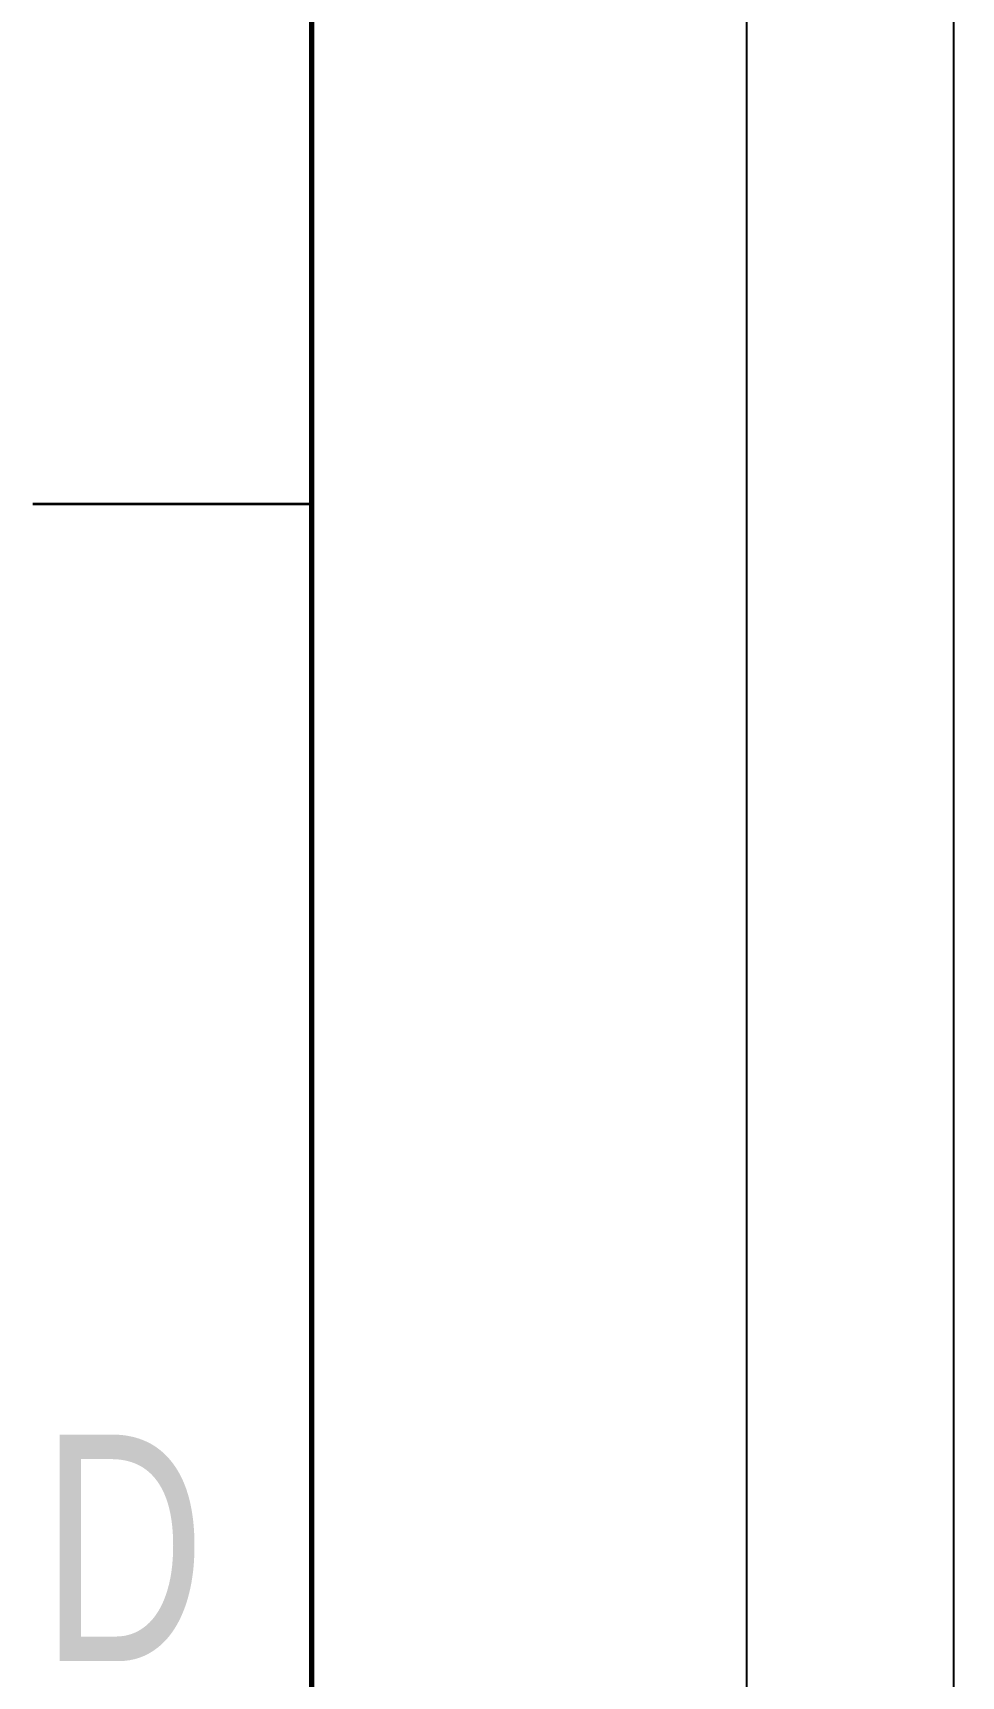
# Model space of a CAD drawing. Header units: millimetres. Extents: x -361 to 14022, y -1822 to 1455.
# Drawn here: x 3731.26 to 3756.22, y 845.84 to 890.03 of the extents above; entities that cross this region are included whole.
import ezdxf

# ---------------------------------------------------------------- set-up
doc = ezdxf.new("R2010")
doc.units = ezdxf.units.MM
doc.styles.add('SLDTEXTSTYLE0', font='TXT', dxfattribs={"width": 0.75})
doc.dimstyles.new('SLDDIMSTYLE0', dxfattribs={"dimtxt": 2.116667, "dimasz": 1.5, "dimexe": 0, "dimexo": 0.0625, "dimgap": 0.529167, "dimtad": 1, "dimdec": 1, "dimlfac": 12, "dimrnd": 1e-09, "dimzin": 4, "dimdsep": 46, "dimtxsty": 'SLDTEXTSTYLE0', "dimsah": 1, "dimcen": 0.09, "dimadec": 0, "dimazin": 1, "dimtfac": 1, "dimtdec": 1, "dimtofl": 0, "dimtmove": 0, "dimatfit": 3, "dimfxl": 1, "dimfrac": 2, "dimtolj": 1, "dimtzin": 12, "dimarcsym": 0})

# ---------------------------------------------------------------- blocks, each defined once
blk = doc.blocks.new('*D21')
at = {"color": 0, "linetype": 'Continuous', "lineweight": -2, "transparency": 16777216}
for p, q in [((3760.528, 949.057), (3750.446, 949.057)), ((3750.446, 947.557), (3750.446, 816.39)), ((3756.361, 814.89), (3750.446, 814.89))]:
    blk.add_line(p, q, dxfattribs=at)
at = {"color": 0, "linetype": 'Continuous', "transparency": 16777216}
for points in [[(3750.196, 947.557), (3750.696, 947.557), (3750.446, 949.057)], [(3750.196, 816.39), (3750.696, 816.39), (3750.446, 814.89)]]:
    blk.add_solid(points, dxfattribs=at)
at = {"layer": 'Defpoints', "color": 0, "linetype": 'Continuous', "transparency": 16777216}
for p in [(3760.591, 949.057), (3750.446, 814.89), (3756.424, 814.89)]:
    blk.add_point(p, dxfattribs=at)
at = {"color": 0, "linetype": 'Continuous', "lineweight": 18, "transparency": 16777216, "insert": (3747.8, 892.975), "char_height": 2.1167, "attachment_point": 2, "rotation": 90, "style": 'SLDTEXTSTYLE0'}
blk.add_mtext('\\A1;1710', dxfattribs=at)

msp = doc.modelspace()

# ---------------------------------------------------------------- linework, layer by layer
at = {"color": 7, "linetype": 'Continuous', "lineweight": 70}
msp.add_line((3738.757859, 688.859801), (3738.757859, 965.859801), dxfattribs=at)
at = {"color": 7, "linetype": 'Continuous', "lineweight": 25}
msp.add_line((3756.007188, 949.056984), (3756.007188, 814.890317), dxfattribs=at)
at = {"color": 7, "linetype": 'Continuous', "lineweight": 35}
msp.add_line((3738.757859, 877.359801), (3731.257859, 877.359801), dxfattribs=at)

# ---------------------------------------------------------------- texts
at = {"color": 7, "linetype": 'Continuous', "lineweight": 0, "insert": (3733.688009, 852.335491), "char_height": 6.096, "attachment_point": 2, "style": 'SLDTEXTSTYLE0'}
msp.add_mtext('D', dxfattribs=at)

# ---------------------------------------------------------------- dimensions: what is measured, and where the dimension line sits
at = {"color": 7, "linetype": 'Continuous', "lineweight": 18}
dim = msp.add_linear_dim(base=(3750.445608, 814.890317), p1=(3760.590521, 949.056984), p2=(3756.423854, 814.890317), angle=90, text='1710', dimstyle='SLDDIMSTYLE0', dxfattribs=at)
dim.commit()
dim.dimension.update_dxf_attribs({"geometry": '*D21', "text_midpoint": (3750.445608, 892.974839), "dimtype": 160})

doc.saveas('drawing.dxf')
